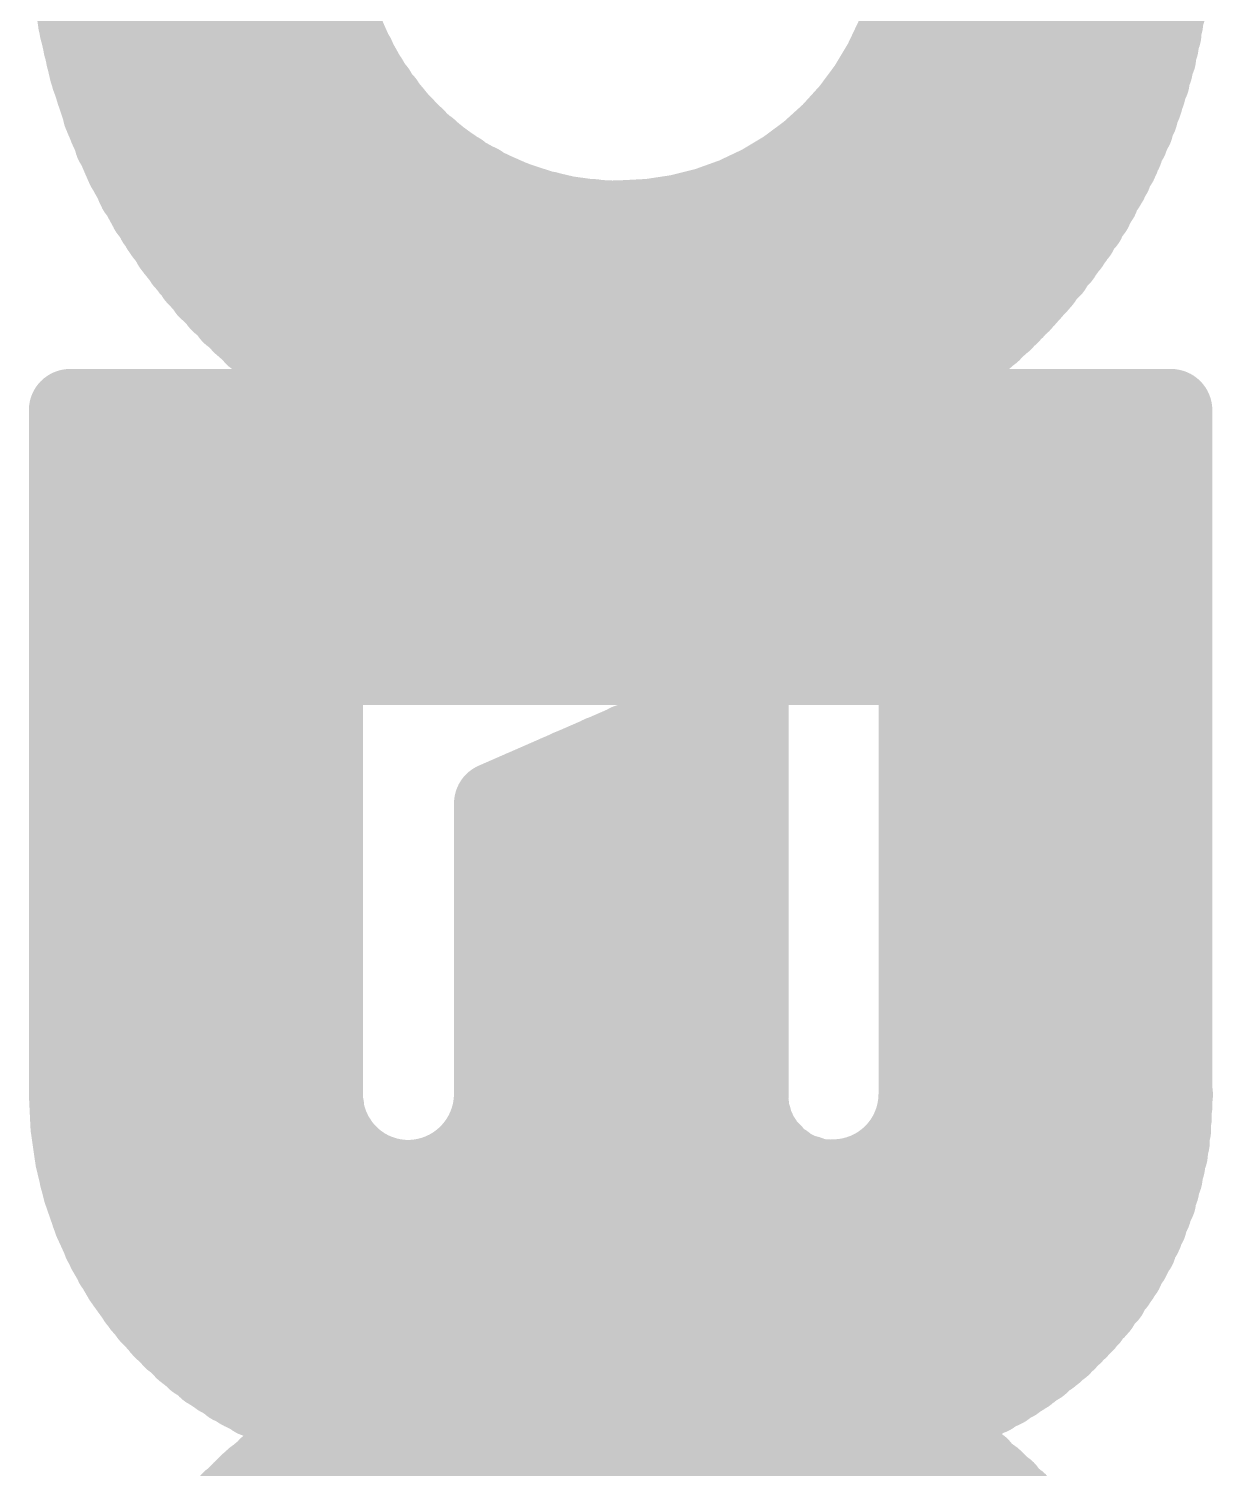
# Model space of a CAD drawing. Extents: x 100 to 128.6, y 94 to 134.1.
# Drawn here: x 102.478 to 103.921, y 105.311 to 107.057 of the extents above; entities that cross this region are included whole.
import ezdxf

# ---------------------------------------------------------------- set-up
doc = ezdxf.new("R2010")
doc.units = 0
doc.layers.get('0').update_dxf_attribs({"linetype": 'CONTINUOUS'})
doc.layers.add('SILK-BOTTOM_PHO', color=14, linetype='CONTINUOUS')

# ---------------------------------------------------------------- blocks, each defined once
blk = doc.blocks.new('ROUND_1')
at = {"const_width": 0.050038}
blk.add_lwpolyline([(-0.025018, 0, 1), (0.025018, 0, 1)], format="xyb", close=True, dxfattribs=at)

msp = doc.modelspace()

# ---------------------------------------------------------------- linework, layer by layer
at = {"layer": 'SILK-BOTTOM_PHO', "const_width": 0.100076}
for points in [[(102.823772, 107.739688), (102.823772, 106.63174)], [(103.559356, 107.745276), (103.559356, 106.62539)], [(103.573326, 107.735878), (103.573326, 106.634788)], [(102.795324, 107.72013), (102.795324, 106.651298)], [(102.809548, 107.73029), (102.809548, 106.641138)], [(103.58755, 107.72648), (103.58755, 106.644948)], [(103.601774, 107.715304), (103.601774, 106.655108)], [(102.76713, 107.69727), (102.76713, 106.674158)], [(102.781354, 107.709208), (102.781354, 106.66222)], [(103.615998, 107.704382), (103.615998, 106.667046)], [(102.752906, 107.685586), (102.752906, 106.685842)], [(103.629968, 107.692698), (103.629968, 106.67873)], [(103.644192, 107.679998), (103.644192, 106.690668)], [(102.738936, 107.672124), (102.738936, 106.699304)], [(103.658416, 107.667552), (103.658416, 106.703876)], [(102.710488, 107.64393), (102.710488, 106.727498)], [(102.724712, 107.658916), (102.724712, 106.712512)], [(103.672386, 107.653328), (103.672386, 106.7181)], [(102.696264, 107.628944), (102.696264, 106.742484)], [(103.68661, 107.638342), (103.68661, 106.733086)], [(102.682294, 107.612434), (102.682294, 106.758994)], [(103.700834, 107.622594), (103.700834, 106.748834)], [(102.66807, 107.5944), (102.66807, 106.777028)], [(103.714804, 107.605322), (103.714804, 106.766106)], [(102.653846, 107.575604), (102.653846, 106.795824)], [(103.729028, 107.587288), (103.729028, 106.78414)], [(103.743252, 107.56773), (103.743252, 106.803698)], [(102.639876, 107.55503), (102.639876, 106.816398)], [(103.757222, 107.546394), (103.757222, 106.824272)], [(102.625652, 107.533186), (102.625652, 106.838242)], [(103.771446, 107.523534), (103.771446, 106.847894)], [(102.611428, 107.508802), (102.611428, 106.862626)], [(103.78567, 107.498388), (103.78567, 106.87304)], [(102.597458, 107.481878), (102.597458, 106.88955)], [(103.799894, 107.470194), (103.799894, 106.901234)], [(102.583234, 107.451398), (102.583234, 106.92003)], [(103.813864, 107.437936), (103.813864, 106.933492)], [(102.56901, 107.416092), (102.56901, 106.955336)], [(103.828088, 107.400344), (103.828088, 106.971084)], [(102.55504, 107.372658), (102.55504, 106.99877)], [(103.842312, 107.352338), (103.842312, 107.01909)], [(102.540816, 107.314492), (102.540816, 107.056936)], [(103.856282, 107.282488), (103.856282, 107.08894)], [(102.837742, 107.127548), (102.837742, 106.622342)], [(102.535228, 107.093766), (102.845616, 107.093766)], [(103.545132, 107.08894), (103.545132, 106.616754)], [(103.546656, 107.093766), (103.857044, 107.093766)], [(102.536752, 107.079542), (102.84968, 107.079542)], [(102.851966, 107.070144), (102.851966, 106.613452)], [(103.542846, 107.079542), (103.85552, 107.079542)], [(102.539292, 107.065572), (102.854252, 107.065572)], [(102.54234, 107.051348), (102.859078, 107.051348)], [(103.532686, 107.051348), (103.850186, 107.051348)], [(103.53802, 107.065572), (103.852472, 107.065572)], [(102.545388, 107.037124), (102.865428, 107.037124)], [(102.86619, 107.034838), (102.86619, 106.604816)], [(103.527098, 107.037124), (103.846884, 107.037124)], [(103.530908, 107.047284), (103.530908, 106.608118)], [(102.54869, 107.0229), (102.87254, 107.0229)], [(103.516938, 107.017566), (103.516938, 106.289856)], [(103.519986, 107.0229), (103.843836, 107.0229)], [(102.5525, 107.00893), (102.879398, 107.00893)], [(102.88016, 107.006644), (102.88016, 106.289856)], [(103.512112, 107.00893), (103.839772, 107.00893)], [(102.556564, 106.994706), (102.888034, 106.994706)], [(102.561136, 106.980482), (102.897686, 106.980482)], [(102.894384, 106.983784), (102.894384, 106.289856)], [(103.49484, 106.980482), (103.831136, 106.980482)], [(103.502714, 106.99242), (103.502714, 106.289856)], [(103.504238, 106.994706), (103.835962, 106.994706)], [(102.565962, 106.966512), (102.907846, 106.966512)], [(102.908608, 106.963972), (102.908608, 106.289856)], [(103.48468, 106.966512), (103.826564, 106.966512)], [(103.48849, 106.971846), (103.48849, 106.289856)], [(102.570534, 106.952288), (102.918768, 106.952288)], [(102.922832, 106.9467), (102.922832, 106.289856)], [(103.473758, 106.952288), (103.821738, 106.952288)], [(103.47452, 106.953812), (103.47452, 106.289856)], [(102.576122, 106.938064), (102.931468, 106.938064)], [(102.936802, 106.931968), (102.936802, 106.289856)], [(103.460296, 106.937302), (103.460296, 106.289856)], [(103.461058, 106.938064), (103.816404, 106.938064)], [(102.582472, 106.924094), (102.945438, 106.924094)], [(102.588822, 106.90987), (102.961186, 106.90987)], [(102.951026, 106.917744), (102.951026, 106.289856)], [(103.431086, 106.90987), (103.803704, 106.90987)], [(103.432102, 106.910632), (103.432102, 106.289856)], [(103.446072, 106.923332), (103.446072, 106.289856)], [(103.446834, 106.924094), (103.810054, 106.924094)], [(102.594918, 106.895646), (102.978458, 106.895646)], [(102.96525, 106.905806), (102.96525, 106.289856)], [(102.97922, 106.894884), (102.97922, 106.289856)], [(103.413052, 106.895646), (103.797354, 106.895646)], [(103.417878, 106.898948), (103.417878, 106.289856)], [(102.60203, 106.881676), (102.999032, 106.881676)], [(102.993444, 106.884724), (102.993444, 106.289856)], [(103.007668, 106.875326), (103.007668, 106.289856)], [(103.38943, 106.879136), (103.38943, 106.289856)], [(103.392732, 106.881676), (103.790242, 106.881676)], [(103.403654, 106.888534), (103.403654, 106.289856)], [(102.609142, 106.867452), (103.023416, 106.867452)], [(103.021638, 106.867452), (103.021638, 106.289856)], [(103.035862, 106.86034), (103.035862, 106.289856)], [(103.361236, 106.862626), (103.361236, 106.289856)], [(103.36911, 106.867452), (103.782368, 106.867452)], [(103.37546, 106.8705), (103.37546, 106.289856)], [(102.617778, 106.853228), (103.05161, 106.853228)], [(103.050086, 106.853228), (103.050086, 106.289856)], [(103.064056, 106.847894), (103.064056, 106.289856)], [(103.07828, 106.842306), (103.07828, 106.289856)], [(103.304594, 106.84002), (103.304594, 106.289856)], [(103.318818, 106.844592), (103.318818, 106.289856)], [(103.333042, 106.85018), (103.333042, 106.289856)], [(103.340154, 106.853228), (103.774748, 106.853228)], [(103.347012, 106.85653), (103.347012, 106.289856)], [(102.625652, 106.839004), (103.090218, 106.839004)], [(102.634288, 106.825034), (103.162354, 106.825034)], [(103.092504, 106.838242), (103.092504, 106.289856)], [(103.106728, 106.834432), (103.106728, 106.289856)], [(103.120698, 106.830368), (103.120698, 106.289856)], [(103.134922, 106.828082), (103.134922, 106.289856)], [(103.149146, 106.825796), (103.149146, 106.289856)], [(103.163116, 106.824272), (103.163116, 106.289856)], [(103.17734, 106.82351), (103.17734, 106.289856)], [(103.191564, 106.82351), (103.191564, 106.289856)], [(103.205534, 106.82351), (103.205534, 106.289856)], [(103.219758, 106.824272), (103.219758, 106.289856)], [(103.229918, 106.825034), (103.758238, 106.825034)], [(103.233982, 106.825034), (103.233982, 106.289856)], [(103.247952, 106.826558), (103.247952, 106.289856)], [(103.262176, 106.828844), (103.262176, 106.289856)], [(103.2764, 106.832146), (103.2764, 106.289856)], [(103.290624, 106.835956), (103.290624, 106.289856)], [(103.301546, 106.839004), (103.766874, 106.839004)], [(102.643686, 106.81081), (103.748586, 106.81081)], [(102.653846, 106.796586), (103.738426, 106.796586)], [(102.66426, 106.782616), (103.728266, 106.782616)], [(102.675182, 106.768392), (103.717344, 106.768392)], [(102.686866, 106.754168), (103.705406, 106.754168)], [(102.699566, 106.740198), (103.69296, 106.740198)], [(102.712012, 106.725974), (103.68026, 106.725974)], [(102.726236, 106.71175), (103.66629, 106.71175)], [(102.741222, 106.69778), (103.651304, 106.69778)], [(102.75697, 106.683556), (103.635556, 106.683556)], [(102.77348, 106.669332), (103.619046, 106.669332)], [(102.791514, 106.655108), (103.601012, 106.655108)], [(102.81031, 106.641138), (103.581962, 106.641138)], [(102.831646, 106.626914), (103.56088, 106.626914)], [(102.854252, 106.61269), (103.538782, 106.61269)], [(102.878636, 106.59872), (103.513636, 106.59872)], [(102.528116, 106.594656), (102.528116, 105.764838)], [(102.528116, 106.594656), (102.885748, 106.594656)], [(102.528116, 106.584496), (103.863394, 106.584496)], [(102.540816, 106.594656), (102.540816, 105.664254)], [(102.55504, 106.594656), (102.55504, 105.619296)], [(102.56901, 106.594656), (102.56901, 105.586276)], [(102.583234, 106.594656), (102.583234, 105.559606)], [(102.597458, 106.594656), (102.597458, 105.537)], [(102.611428, 106.594656), (102.611428, 105.517188)], [(102.625652, 106.594656), (102.625652, 105.499154)], [(102.639876, 106.594656), (102.639876, 105.483406)], [(102.653846, 106.594656), (102.653846, 105.469182)], [(102.66807, 106.594656), (102.66807, 105.455974)], [(102.682294, 106.594656), (102.682294, 105.444036)], [(102.696264, 106.594656), (102.696264, 105.433114)], [(102.710488, 106.594656), (102.710488, 105.423716)], [(102.724712, 106.594656), (102.724712, 105.414318)], [(102.738936, 106.594656), (102.738936, 105.406444)], [(102.752906, 106.594656), (102.752906, 105.39857)], [(102.76713, 106.594656), (102.76713, 105.39222)], [(102.781354, 106.594656), (102.781354, 105.38587)], [(102.795324, 106.594656), (102.795324, 105.380536)], [(102.809548, 106.594656), (102.809548, 105.374948)], [(102.823772, 106.594656), (102.823772, 105.371138)], [(102.837742, 106.594656), (102.837742, 106.289856)], [(102.851966, 106.594656), (102.851966, 106.289856)], [(102.86619, 106.594656), (102.86619, 106.289856)], [(103.506524, 106.594656), (103.863394, 106.594656)], [(103.530908, 106.594656), (103.530908, 106.289856)], [(103.545132, 106.594656), (103.545132, 106.289856)], [(103.559356, 106.594656), (103.559356, 104.85628)], [(103.573326, 106.594656), (103.573326, 105.372662)], [(103.58755, 106.594656), (103.58755, 105.377234)], [(103.601774, 106.594656), (103.601774, 105.38206)], [(103.615998, 106.594656), (103.615998, 105.38841)], [(103.629968, 106.594656), (103.629968, 105.39476)], [(103.644192, 106.594656), (103.644192, 105.401618)], [(103.658416, 106.594656), (103.658416, 105.409492)], [(103.672386, 106.594656), (103.672386, 105.418128)], [(103.68661, 106.594656), (103.68661, 105.427526)], [(103.700834, 106.594656), (103.700834, 105.43794)], [(103.714804, 106.594656), (103.714804, 105.448862)], [(103.729028, 106.594656), (103.729028, 105.460546)], [(103.743252, 106.594656), (103.743252, 105.47477)], [(103.757222, 106.594656), (103.757222, 105.488994)], [(103.771446, 106.594656), (103.771446, 105.505504)], [(103.78567, 106.594656), (103.78567, 105.5243)], [(103.799894, 106.594656), (103.799894, 105.544874)], [(103.813864, 106.594656), (103.813864, 105.569004)], [(103.828088, 106.594656), (103.828088, 105.597452)], [(103.842312, 106.594656), (103.842312, 105.63352)], [(103.856282, 106.594656), (103.856282, 105.687876)], [(103.863394, 106.594656), (103.863394, 105.764838)], [(102.528116, 106.570272), (103.863394, 106.570272)], [(102.528116, 106.556302), (103.863394, 106.556302)], [(102.528116, 106.542078), (103.863394, 106.542078)], [(102.528116, 106.527854), (103.863394, 106.527854)], [(102.528116, 106.513884), (103.863394, 106.513884)], [(102.528116, 106.49966), (103.863394, 106.49966)], [(102.528116, 106.485436), (103.863394, 106.485436)], [(102.528116, 106.471212), (103.863394, 106.471212)], [(102.528116, 106.457242), (103.863394, 106.457242)], [(102.528116, 106.443018), (103.863394, 106.443018)], [(102.528116, 106.428794), (103.863394, 106.428794)], [(102.528116, 106.414824), (103.863394, 106.414824)], [(102.528116, 106.4006), (103.863394, 106.4006)], [(102.528116, 106.386376), (103.863394, 106.386376)], [(102.528116, 106.372406), (103.863394, 106.372406)], [(102.528116, 106.358182), (103.863394, 106.358182)], [(102.528116, 106.343958), (103.863394, 106.343958)], [(102.528116, 106.329988), (103.863394, 106.329988)], [(102.528116, 106.315764), (103.863394, 106.315764)], [(102.528116, 106.30154), (103.863394, 106.30154)], [(102.528116, 106.287316), (103.863394, 106.287316)], [(102.83317, 106.289856), (103.558594, 106.289856)], [(102.83317, 106.289856), (102.83317, 105.764838)], [(103.558594, 106.289856), (103.558594, 105.764838)], [(102.528116, 106.273346), (102.83317, 106.273346)], [(103.558594, 106.273346), (103.863394, 106.273346)], [(102.528116, 106.259122), (102.83317, 106.259122)], [(103.043736, 106.117644), (103.349552, 106.251248)], [(103.347012, 106.250486), (103.347012, 105.129838)], [(103.349552, 106.251248), (103.349552, 105.764838)], [(103.558594, 106.259122), (103.863394, 106.259122)], [(102.528116, 106.244898), (102.83317, 106.244898)], [(102.528116, 106.230928), (102.83317, 106.230928)], [(103.302308, 106.230928), (103.349552, 106.230928)], [(103.304594, 106.23169), (103.304594, 105.145586)], [(103.318818, 106.237786), (103.318818, 105.14076)], [(103.333042, 106.244136), (103.333042, 105.135172)], [(103.334566, 106.244898), (103.349552, 106.244898)], [(103.558594, 106.244898), (103.863394, 106.244898)], [(103.558594, 106.230928), (103.863394, 106.230928)], [(102.528116, 106.216704), (102.83317, 106.216704)], [(103.262176, 106.213656), (103.262176, 105.155746)], [(103.27005, 106.216704), (103.349552, 106.216704)], [(103.2764, 106.21899), (103.2764, 105.152698)], [(103.290624, 106.22534), (103.290624, 105.149396)], [(103.558594, 106.216704), (103.863394, 106.216704)], [(102.528116, 106.20248), (102.83317, 106.20248)], [(103.219758, 106.194606), (103.219758, 105.160318)], [(103.233982, 106.200956), (103.233982, 105.158794)], [(103.23703, 106.20248), (103.349552, 106.20248)], [(103.247952, 106.207306), (103.247952, 105.15727)], [(103.558594, 106.20248), (103.863394, 106.20248)], [(102.528116, 106.18851), (102.83317, 106.18851)], [(103.191564, 106.18216), (103.191564, 105.160318)], [(103.204772, 106.18851), (103.349552, 106.18851)], [(103.205534, 106.18851), (103.205534, 105.160318)], [(103.558594, 106.18851), (103.863394, 106.18851)], [(102.528116, 106.174286), (102.83317, 106.174286)], [(102.528116, 106.160062), (102.83317, 106.160062)], [(103.14051, 106.160062), (103.349552, 106.160062)], [(103.149146, 106.163364), (103.149146, 105.15727)], [(103.163116, 106.16946), (103.163116, 105.158794)], [(103.172514, 106.174286), (103.349552, 106.174286)], [(103.17734, 106.17581), (103.17734, 105.160318)], [(103.558594, 106.174286), (103.863394, 106.174286)], [(103.558594, 106.160062), (103.863394, 106.160062)], [(102.528116, 106.145838), (102.83317, 106.145838)], [(103.106728, 106.145076), (103.106728, 105.148634)], [(103.108252, 106.145838), (103.349552, 106.145838)], [(103.120698, 106.151426), (103.120698, 105.152698)], [(103.134922, 106.157776), (103.134922, 105.154984)], [(103.558594, 106.145838), (103.863394, 106.145838)], [(102.528116, 106.131868), (102.83317, 106.131868)], [(103.064056, 106.12628), (103.064056, 105.13441)], [(103.075994, 106.131868), (103.349552, 106.131868)], [(103.07828, 106.13263), (103.07828, 105.139998)], [(103.092504, 106.13898), (103.092504, 105.144824)], [(103.558594, 106.131868), (103.863394, 106.131868)], [(102.528116, 106.117644), (102.83317, 106.117644)], [(103.043736, 106.117644), (103.043736, 105.764838)], [(103.043736, 106.117644), (103.349552, 106.117644)], [(103.050086, 106.11993), (103.050086, 105.129076)], [(103.558594, 106.117644), (103.863394, 106.117644)], [(102.528116, 106.10342), (102.83317, 106.10342)], [(102.528116, 106.08945), (102.83317, 106.08945)], [(103.043736, 106.10342), (103.349552, 106.10342)], [(103.043736, 106.08945), (103.349552, 106.08945)], [(103.558594, 106.10342), (103.863394, 106.10342)], [(103.558594, 106.08945), (103.863394, 106.08945)], [(102.528116, 106.075226), (102.83317, 106.075226)], [(103.043736, 106.075226), (103.349552, 106.075226)], [(103.558594, 106.075226), (103.863394, 106.075226)], [(102.528116, 106.061002), (102.83317, 106.061002)], [(103.043736, 106.061002), (103.349552, 106.061002)], [(103.558594, 106.061002), (103.863394, 106.061002)], [(102.528116, 106.047032), (102.83317, 106.047032)], [(103.043736, 106.047032), (103.349552, 106.047032)], [(103.558594, 106.047032), (103.863394, 106.047032)], [(102.528116, 106.032808), (102.83317, 106.032808)], [(103.043736, 106.032808), (103.349552, 106.032808)], [(103.558594, 106.032808), (103.863394, 106.032808)], [(102.528116, 106.018584), (102.83317, 106.018584)], [(102.528116, 106.004614), (102.83317, 106.004614)], [(103.043736, 106.018584), (103.349552, 106.018584)], [(103.043736, 106.004614), (103.349552, 106.004614)], [(103.558594, 106.018584), (103.863394, 106.018584)], [(103.558594, 106.004614), (103.863394, 106.004614)], [(102.528116, 105.99039), (102.83317, 105.99039)], [(103.043736, 105.99039), (103.349552, 105.99039)], [(103.558594, 105.99039), (103.863394, 105.99039)], [(102.528116, 105.976166), (102.83317, 105.976166)], [(103.043736, 105.976166), (103.349552, 105.976166)], [(103.558594, 105.976166), (103.863394, 105.976166)], [(102.528116, 105.961942), (102.83317, 105.961942)], [(103.043736, 105.961942), (103.349552, 105.961942)], [(103.558594, 105.961942), (103.863394, 105.961942)], [(102.528116, 105.947972), (102.83317, 105.947972)], [(102.528116, 105.933748), (102.83317, 105.933748)], [(103.043736, 105.947972), (103.349552, 105.947972)], [(103.043736, 105.933748), (103.349552, 105.933748)], [(103.558594, 105.947972), (103.863394, 105.947972)], [(103.558594, 105.933748), (103.863394, 105.933748)], [(102.528116, 105.919524), (102.83317, 105.919524)], [(103.043736, 105.919524), (103.349552, 105.919524)], [(103.558594, 105.919524), (103.863394, 105.919524)], [(102.528116, 105.905554), (102.83317, 105.905554)], [(103.043736, 105.905554), (103.349552, 105.905554)], [(103.558594, 105.905554), (103.863394, 105.905554)], [(102.528116, 105.89133), (102.83317, 105.89133)], [(103.043736, 105.89133), (103.349552, 105.89133)], [(103.558594, 105.89133), (103.863394, 105.89133)], [(102.528116, 105.877106), (102.83317, 105.877106)], [(102.528116, 105.863136), (102.83317, 105.863136)], [(103.043736, 105.877106), (103.349552, 105.877106)], [(103.043736, 105.863136), (103.349552, 105.863136)], [(103.558594, 105.877106), (103.863394, 105.877106)], [(103.558594, 105.863136), (103.863394, 105.863136)], [(102.528116, 105.848912), (102.83317, 105.848912)], [(103.043736, 105.848912), (103.349552, 105.848912)], [(103.558594, 105.848912), (103.863394, 105.848912)], [(102.528116, 105.834688), (102.83317, 105.834688)], [(103.043736, 105.834688), (103.349552, 105.834688)], [(103.558594, 105.834688), (103.863394, 105.834688)], [(102.528116, 105.820718), (102.83317, 105.820718)], [(103.043736, 105.820718), (103.349552, 105.820718)], [(103.558594, 105.820718), (103.863394, 105.820718)], [(102.528116, 105.806494), (102.83317, 105.806494)], [(102.528116, 105.79227), (102.83317, 105.79227)], [(103.043736, 105.806494), (103.349552, 105.806494)], [(103.043736, 105.79227), (103.349552, 105.79227)], [(103.558594, 105.806494), (103.863394, 105.806494)], [(103.558594, 105.79227), (103.863394, 105.79227)], [(102.528116, 105.778046), (102.83317, 105.778046)], [(103.043736, 105.778046), (103.349552, 105.778046)], [(103.558594, 105.778046), (103.863394, 105.778046)], [(102.528878, 105.764076), (102.83317, 105.764076)], [(103.043736, 105.764076), (103.349552, 105.764076)], [(103.34879, 105.764838), (103.349552, 105.764838)], [(103.558594, 105.764076), (103.864156, 105.764076)], [(103.863394, 105.764838), (103.864156, 105.764838)], [(102.528878, 105.749852), (102.834694, 105.749852)], [(103.042974, 105.749852), (103.350314, 105.749852)], [(103.557832, 105.749852), (103.863394, 105.749852)], [(102.52964, 105.735628), (102.83698, 105.735628)], [(102.837742, 105.73258), (102.837742, 104.845358)], [(103.035862, 105.724706), (103.035862, 105.121964)], [(103.039926, 105.735628), (103.353362, 105.735628)], [(103.55453, 105.735628), (103.862632, 105.735628)], [(102.530656, 105.721658), (102.842568, 105.721658)], [(102.532942, 105.707434), (102.850442, 105.707434)], [(103.027226, 105.707434), (103.366062, 105.707434)], [(103.0351, 105.721658), (103.358188, 105.721658)], [(103.361236, 105.714546), (103.361236, 105.122726)], [(103.542084, 105.707434), (103.860346, 105.707434)], [(103.545132, 105.713784), (103.545132, 104.912922)], [(103.549196, 105.721658), (103.86187, 105.721658)], [(102.535228, 105.69321), (102.861364, 105.69321)], [(102.851966, 105.704386), (102.851966, 104.907334)], [(102.86619, 105.687876), (102.86619, 104.944418)], [(103.016304, 105.69321), (103.377746, 105.69321)], [(103.021638, 105.700322), (103.021638, 105.114852)], [(103.37546, 105.694734), (103.37546, 105.115614)], [(103.530146, 105.69321), (103.85806, 105.69321)], [(103.530908, 105.693972), (103.530908, 104.948228)], [(102.537514, 105.67924), (102.877112, 105.67924)], [(102.88016, 105.6767), (102.88016, 104.972612)], [(102.993444, 105.675176), (102.993444, 105.09758)], [(102.999794, 105.67924), (103.393494, 105.67924)], [(103.007668, 105.685336), (103.007668, 105.106216)], [(103.38943, 105.681526), (103.38943, 105.106978)], [(103.403654, 105.672128), (103.403654, 105.098342)], [(103.502714, 105.672128), (103.502714, 104.99852)], [(103.513636, 105.67924), (103.854758, 105.67924)], [(103.516938, 105.680764), (103.516938, 104.97566)], [(102.540816, 105.665016), (102.905306, 105.665016)], [(102.894384, 105.668826), (102.894384, 104.996234)], [(102.908608, 105.663492), (102.908608, 105.016554)], [(102.922832, 105.66019), (102.922832, 105.033826)], [(102.936802, 105.659428), (102.936802, 105.049574)], [(102.951026, 105.66019), (102.951026, 105.063036)], [(102.96525, 105.66273), (102.96525, 105.075482)], [(102.971346, 105.665016), (103.42245, 105.665016)], [(102.97922, 105.667302), (102.97922, 105.08742)], [(103.417878, 105.665778), (103.417878, 105.088182)], [(103.432102, 105.661968), (103.432102, 105.07726)], [(103.446072, 105.66019), (103.446072, 105.06456)], [(103.453946, 105.66019), (103.453946, 105.659428)], [(103.460296, 105.66019), (103.460296, 105.051098)], [(103.47452, 105.661968), (103.47452, 105.035604)], [(103.485442, 105.665016), (103.85171, 105.665016)], [(103.48849, 105.665778), (103.48849, 105.018078)], [(102.544626, 105.650792), (103.847646, 105.650792)], [(102.549452, 105.636822), (103.843836, 105.636822)], [(102.554024, 105.622598), (103.838248, 105.622598)], [(102.559612, 105.608374), (103.832914, 105.608374)], [(102.565962, 105.59415), (103.826564, 105.59415)], [(102.573074, 105.58018), (103.820214, 105.58018)], [(102.580186, 105.565956), (103.81234, 105.565956)], [(102.588822, 105.551732), (103.804466, 105.551732)], [(102.597458, 105.537762), (103.795068, 105.537762)], [(102.607618, 105.523538), (103.78567, 105.523538)], [(102.617778, 105.509314), (103.774748, 105.509314)], [(102.629462, 105.495344), (103.76281, 105.495344)], [(102.642924, 105.48112), (103.749602, 105.48112)], [(102.657148, 105.466896), (103.735378, 105.466896)], [(102.672896, 105.452672), (103.71963, 105.452672)], [(102.690168, 105.438702), (103.702358, 105.438702)], [(102.709726, 105.424478), (103.681784, 105.424478)], [(102.732586, 105.410254), (103.65994, 105.410254)], [(102.759256, 105.396284), (103.63327, 105.396284)], [(102.791514, 105.38206), (103.60025, 105.38206)], [(102.836218, 105.367836), (103.55072, 105.367836)], [(102.805738, 105.339642), (103.593138, 105.339642)], [(102.809548, 105.341928), (102.809548, 103.213662)], [(102.823772, 105.352088), (102.823772, 103.220774)], [(102.826058, 105.353866), (103.572564, 105.353866)], [(103.573326, 105.353104), (103.573326, 104.238552)], [(103.58755, 105.34269), (103.58755, 104.248712)], [(102.781354, 105.320846), (102.781354, 103.199692)], [(102.786688, 105.325418), (103.611934, 105.325418)], [(102.795324, 105.331768), (102.795324, 103.206804)], [(103.601774, 105.33253), (103.601774, 104.259126)], [(103.615998, 105.321608), (103.615998, 104.270048)], [(102.76713, 105.308908), (102.76713, 103.19258)], [(102.769416, 105.311448), (103.629968, 105.311448)], [(103.629968, 105.310432), (103.629968, 104.28097)], [(102.752906, 105.297224), (103.645716, 105.297224)], [(102.752906, 105.297224), (102.752906, 104.294432)], [(103.644192, 105.297986), (103.644192, 104.29367)], [(102.723188, 105.268776), (103.675688, 105.268776)], [(102.724712, 105.270554), (102.724712, 104.321102)], [(102.73792, 105.283), (103.661464, 105.283)], [(102.738936, 105.283762), (102.738936, 104.30764)], [(103.658416, 105.285286), (103.658416, 104.306116)], [(103.672386, 105.271316), (103.672386, 104.319578)]]:
    msp.add_lwpolyline(points, dxfattribs=at)
for points in [[(102.528116, 107.185968, 0.2787079), (102.885494, 106.59491)], [(102.83317, 107.185714, 0.4142136), (103.196136, 106.822748)], [(103.196136, 106.82351, 0.412169), (103.558594, 107.185714)], [(103.50627, 106.594656, 0.2777967), (103.863394, 107.185206)], [(102.528116, 105.764838, 0.3476821), (102.844092, 105.36555)], [(102.83317, 105.764838, 0.4142191), (102.938326, 105.659428)], [(102.938326, 105.659428, 0.4100156), (103.043736, 105.764838)], [(103.34879, 105.764838, 0.4142191), (103.453946, 105.659428)], [(103.453946, 105.66019, 0.4113865), (103.558594, 105.764838)], [(103.552244, 105.367074, 0.3438409), (103.863394, 105.764838)], [(102.8446, 105.365804, 0.2590632), (102.528036, 104.795828)], [(103.870506, 104.795828, 0.260049), (103.55199, 105.36682)]]:
    msp.add_lwpolyline(points, format="xyb", dxfattribs=at)

# ---------------------------------------------------------------- block references
at = {"layer": 'SILK-BOTTOM_PHO'}
for p in [(102.535228, 107.093766), (102.845616, 107.093766), (103.545132, 107.08894), (103.546656, 107.093766), (103.856282, 107.08894), (103.857044, 107.093766), (102.536752, 107.079542), (102.84968, 107.079542), (102.851966, 107.070144), (103.542846, 107.079542), (103.85552, 107.079542), (102.539292, 107.065572), (102.540816, 107.056936), (102.54234, 107.051348), (102.854252, 107.065572), (102.859078, 107.051348), (103.532686, 107.051348), (103.53802, 107.065572), (103.850186, 107.051348), (103.852472, 107.065572), (102.545388, 107.037124), (102.865428, 107.037124), (102.86619, 107.034838), (103.527098, 107.037124), (103.530908, 107.047284), (103.846884, 107.037124), (102.54869, 107.0229), (102.87254, 107.0229), (103.516938, 107.017566), (103.519986, 107.0229), (103.842312, 107.01909), (103.843836, 107.0229), (102.5525, 107.00893), (102.55504, 106.99877), (102.879398, 107.00893), (102.88016, 107.006644), (103.512112, 107.00893), (103.839772, 107.00893), (102.556564, 106.994706), (102.561136, 106.980482), (102.888034, 106.994706), (102.894384, 106.983784), (102.897686, 106.980482), (103.49484, 106.980482), (103.502714, 106.99242), (103.504238, 106.994706), (103.831136, 106.980482), (103.835962, 106.994706), (102.565962, 106.966512), (102.907846, 106.966512), (102.908608, 106.963972), (103.48468, 106.966512), (103.48849, 106.971846), (103.826564, 106.966512), (103.828088, 106.971084), (102.56901, 106.955336), (102.570534, 106.952288), (102.918768, 106.952288), (102.922832, 106.9467), (103.473758, 106.952288), (103.47452, 106.953812), (103.821738, 106.952288), (102.576122, 106.938064), (102.931468, 106.938064), (102.936802, 106.931968), (103.460296, 106.937302), (103.461058, 106.938064), (103.813864, 106.933492), (103.816404, 106.938064), (102.582472, 106.924094), (102.583234, 106.92003), (102.588822, 106.90987), (102.945438, 106.924094), (102.951026, 106.917744), (102.961186, 106.90987), (103.431086, 106.90987), (103.432102, 106.910632), (103.446072, 106.923332), (103.446834, 106.924094), (103.803704, 106.90987), (103.810054, 106.924094), (102.594918, 106.895646), (102.96525, 106.905806), (102.978458, 106.895646), (102.97922, 106.894884), (103.413052, 106.895646), (103.417878, 106.898948), (103.797354, 106.895646), (103.799894, 106.901234), (102.597458, 106.88955), (102.60203, 106.881676), (102.993444, 106.884724), (102.999032, 106.881676), (103.007668, 106.875326), (103.38943, 106.879136), (103.392732, 106.881676), (103.403654, 106.888534), (103.790242, 106.881676), (102.609142, 106.867452), (102.611428, 106.862626), (103.021638, 106.867452), (103.023416, 106.867452), (103.035862, 106.86034), (103.361236, 106.862626), (103.36911, 106.867452), (103.37546, 106.8705), (103.782368, 106.867452), (103.78567, 106.87304), (102.617778, 106.853228), (103.050086, 106.853228), (103.05161, 106.853228), (103.064056, 106.847894), (103.07828, 106.842306), (103.304594, 106.84002), (103.318818, 106.844592), (103.333042, 106.85018), (103.340154, 106.853228), (103.347012, 106.85653), (103.771446, 106.847894), (103.774748, 106.853228), (102.625652, 106.839004), (102.625652, 106.838242), (102.634288, 106.825034), (103.090218, 106.839004), (103.092504, 106.838242), (103.106728, 106.834432), (103.120698, 106.830368), (103.134922, 106.828082), (103.149146, 106.825796), (103.162354, 106.825034), (103.163116, 106.824272), (103.17734, 106.82351), (103.191564, 106.82351), (103.196136, 106.82351), (103.196136, 106.82351), (103.196136, 106.822748), (103.205534, 106.82351), (103.219758, 106.824272), (103.229918, 106.825034), (103.233982, 106.825034), (103.247952, 106.826558), (103.262176, 106.828844), (103.2764, 106.832146), (103.290624, 106.835956), (103.301546, 106.839004), (103.757222, 106.824272), (103.758238, 106.825034), (103.766874, 106.839004), (102.639876, 106.816398), (102.643686, 106.81081), (103.748586, 106.81081), (102.653846, 106.796586), (102.653846, 106.795824), (103.738426, 106.796586), (103.743252, 106.803698), (102.66426, 106.782616), (102.66807, 106.777028), (103.728266, 106.782616), (103.729028, 106.78414), (102.675182, 106.768392), (102.682294, 106.758994), (102.686866, 106.754168), (103.705406, 106.754168), (103.714804, 106.766106), (103.717344, 106.768392), (102.696264, 106.742484), (102.699566, 106.740198), (103.69296, 106.740198), (103.700834, 106.748834), (102.710488, 106.727498), (102.712012, 106.725974), (103.672386, 106.7181), (103.68026, 106.725974), (103.68661, 106.733086), (102.724712, 106.712512), (102.726236, 106.71175), (103.658416, 106.703876), (103.66629, 106.71175), (102.738936, 106.699304), (102.741222, 106.69778), (102.752906, 106.685842), (102.75697, 106.683556), (103.635556, 106.683556), (103.644192, 106.690668), (103.651304, 106.69778), (102.76713, 106.674158), (102.77348, 106.669332), (103.615998, 106.667046), (103.619046, 106.669332), (103.629968, 106.67873), (102.781354, 106.66222), (102.791514, 106.655108), (102.795324, 106.651298), (103.601012, 106.655108), (103.601774, 106.655108), (102.809548, 106.641138), (102.81031, 106.641138), (102.823772, 106.63174), (103.573326, 106.634788), (103.581962, 106.641138), (103.58755, 106.644948), (102.831646, 106.626914), (102.837742, 106.622342), (102.851966, 106.613452), (103.545132, 106.616754), (103.559356, 106.62539), (103.56088, 106.626914), (102.854252, 106.61269), (102.86619, 106.604816), (102.878636, 106.59872), (103.513636, 106.59872), (103.530908, 106.608118), (103.538782, 106.61269), (102.528116, 106.594656), (102.528116, 106.594656), (102.528116, 106.584496), (102.540816, 106.594656), (102.55504, 106.594656), (102.56901, 106.594656), (102.583234, 106.594656), (102.597458, 106.594656), (102.611428, 106.594656), (102.625652, 106.594656), (102.639876, 106.594656), (102.653846, 106.594656), (102.66807, 106.594656), (102.682294, 106.594656), (102.696264, 106.594656), (102.710488, 106.594656), (102.724712, 106.594656), (102.738936, 106.594656), (102.752906, 106.594656), (102.76713, 106.594656), (102.781354, 106.594656), (102.795324, 106.594656), (102.809548, 106.594656), (102.823772, 106.594656), (102.837742, 106.594656), (102.851966, 106.594656), (102.86619, 106.594656), (102.885494, 106.59491), (102.885748, 106.594656), (103.50627, 106.594656), (103.506524, 106.594656), (103.506524, 106.594656), (103.530908, 106.594656), (103.545132, 106.594656), (103.559356, 106.594656), (103.573326, 106.594656), (103.58755, 106.594656), (103.601774, 106.594656), (103.615998, 106.594656), (103.629968, 106.594656), (103.644192, 106.594656), (103.658416, 106.594656), (103.672386, 106.594656), (103.68661, 106.594656), (103.700834, 106.594656), (103.714804, 106.594656), (103.729028, 106.594656), (103.743252, 106.594656), (103.757222, 106.594656), (103.771446, 106.594656), (103.78567, 106.594656), (103.799894, 106.594656), (103.813864, 106.594656), (103.828088, 106.594656), (103.842312, 106.594656), (103.856282, 106.594656), (103.863394, 106.594656), (103.863394, 106.584496), (102.528116, 106.570272), (103.863394, 106.570272), (102.528116, 106.556302), (103.863394, 106.556302), (102.528116, 106.542078), (102.528116, 106.527854), (103.863394, 106.542078), (103.863394, 106.527854), (102.528116, 106.513884), (103.863394, 106.513884), (102.528116, 106.49966), (103.863394, 106.49966), (102.528116, 106.485436), (103.863394, 106.485436), (102.528116, 106.471212), (102.528116, 106.457242), (103.863394, 106.471212), (103.863394, 106.457242), (102.528116, 106.443018), (103.863394, 106.443018), (102.528116, 106.428794), (103.863394, 106.428794), (102.528116, 106.414824), (103.863394, 106.414824), (102.528116, 106.4006), (102.528116, 106.386376), (103.863394, 106.4006), (103.863394, 106.386376), (102.528116, 106.372406), (103.863394, 106.372406), (102.528116, 106.358182), (103.863394, 106.358182), (102.528116, 106.343958), (103.863394, 106.343958), (102.528116, 106.329988), (103.863394, 106.329988), (102.528116, 106.315764), (102.528116, 106.30154), (103.863394, 106.315764), (103.863394, 106.30154), (102.528116, 106.287316), (102.83317, 106.289856), (102.83317, 106.289856), (102.837742, 106.289856), (102.851966, 106.289856), (102.86619, 106.289856), (102.88016, 106.289856), (102.894384, 106.289856), (102.908608, 106.289856), (102.922832, 106.289856), (102.936802, 106.289856), (102.951026, 106.289856), (102.96525, 106.289856), (102.97922, 106.289856), (102.993444, 106.289856), (103.007668, 106.289856), (103.021638, 106.289856), (103.035862, 106.289856), (103.050086, 106.289856), (103.064056, 106.289856), (103.07828, 106.289856), (103.092504, 106.289856), (103.106728, 106.289856), (103.120698, 106.289856), (103.134922, 106.289856), (103.149146, 106.289856), (103.163116, 106.289856), (103.17734, 106.289856), (103.191564, 106.289856), (103.205534, 106.289856), (103.219758, 106.289856), (103.233982, 106.289856), (103.247952, 106.289856), (103.262176, 106.289856), (103.2764, 106.289856), (103.290624, 106.289856), (103.304594, 106.289856), (103.318818, 106.289856), (103.333042, 106.289856), (103.347012, 106.289856), (103.361236, 106.289856), (103.37546, 106.289856), (103.38943, 106.289856), (103.403654, 106.289856), (103.417878, 106.289856), (103.432102, 106.289856), (103.446072, 106.289856), (103.460296, 106.289856), (103.47452, 106.289856), (103.48849, 106.289856), (103.502714, 106.289856), (103.516938, 106.289856), (103.530908, 106.289856), (103.545132, 106.289856), (103.558594, 106.289856), (103.558594, 106.289856), (103.863394, 106.287316), (102.528116, 106.273346), (102.83317, 106.273346), (103.558594, 106.273346), (103.863394, 106.273346), (102.528116, 106.259122), (102.83317, 106.259122), (103.347012, 106.250486), (103.349552, 106.251248), (103.558594, 106.259122), (103.863394, 106.259122), (102.528116, 106.244898), (102.528116, 106.230928), (102.83317, 106.244898), (102.83317, 106.230928), (103.302308, 106.230928), (103.304594, 106.23169), (103.318818, 106.237786), (103.333042, 106.244136), (103.334566, 106.244898), (103.349552, 106.244898), (103.349552, 106.230928), (103.558594, 106.244898), (103.558594, 106.230928), (103.863394, 106.244898), (103.863394, 106.230928), (102.528116, 106.216704), (102.83317, 106.216704), (103.262176, 106.213656), (103.27005, 106.216704), (103.2764, 106.21899), (103.290624, 106.22534), (103.349552, 106.216704), (103.558594, 106.216704), (103.863394, 106.216704), (102.528116, 106.20248), (102.83317, 106.20248), (103.219758, 106.194606), (103.233982, 106.200956), (103.23703, 106.20248), (103.247952, 106.207306), (103.349552, 106.20248), (103.558594, 106.20248), (103.863394, 106.20248), (102.528116, 106.18851), (102.83317, 106.18851), (103.191564, 106.18216), (103.204772, 106.18851), (103.205534, 106.18851), (103.349552, 106.18851), (103.558594, 106.18851), (103.863394, 106.18851), (102.528116, 106.174286), (102.528116, 106.160062), (102.83317, 106.174286), (102.83317, 106.160062), (103.14051, 106.160062), (103.149146, 106.163364), (103.163116, 106.16946), (103.172514, 106.174286), (103.17734, 106.17581), (103.349552, 106.174286), (103.349552, 106.160062), (103.558594, 106.174286), (103.558594, 106.160062), (103.863394, 106.174286), (103.863394, 106.160062), (102.528116, 106.145838), (102.83317, 106.145838), (103.106728, 106.145076), (103.108252, 106.145838), (103.120698, 106.151426), (103.134922, 106.157776), (103.349552, 106.145838), (103.558594, 106.145838), (103.863394, 106.145838), (102.528116, 106.131868), (102.83317, 106.131868), (103.064056, 106.12628), (103.075994, 106.131868), (103.07828, 106.13263), (103.092504, 106.13898), (103.349552, 106.131868), (103.558594, 106.131868), (103.863394, 106.131868), (102.528116, 106.117644), (102.83317, 106.117644), (103.043736, 106.117644), (103.043736, 106.117644), (103.043736, 106.117644), (103.050086, 106.11993), (103.349552, 106.117644), (103.558594, 106.117644), (103.863394, 106.117644), (102.528116, 106.10342), (102.528116, 106.08945), (102.83317, 106.10342), (102.83317, 106.08945), (103.043736, 106.10342), (103.043736, 106.08945), (103.349552, 106.10342), (103.349552, 106.08945), (103.558594, 106.10342), (103.558594, 106.08945), (103.863394, 106.10342), (103.863394, 106.08945), (102.528116, 106.075226), (102.83317, 106.075226), (103.043736, 106.075226), (103.349552, 106.075226), (103.558594, 106.075226), (103.863394, 106.075226), (102.528116, 106.061002), (102.83317, 106.061002), (103.043736, 106.061002), (103.349552, 106.061002), (103.558594, 106.061002), (103.863394, 106.061002), (102.528116, 106.047032), (102.83317, 106.047032), (103.043736, 106.047032), (103.349552, 106.047032), (103.558594, 106.047032), (103.863394, 106.047032), (102.528116, 106.032808), (102.83317, 106.032808), (103.043736, 106.032808), (103.349552, 106.032808), (103.558594, 106.032808), (103.863394, 106.032808), (102.528116, 106.018584), (102.528116, 106.004614), (102.83317, 106.018584), (102.83317, 106.004614), (103.043736, 106.018584), (103.043736, 106.004614), (103.349552, 106.018584), (103.349552, 106.004614), (103.558594, 106.018584), (103.558594, 106.004614), (103.863394, 106.018584), (103.863394, 106.004614), (102.528116, 105.99039), (102.83317, 105.99039), (103.043736, 105.99039), (103.349552, 105.99039), (103.558594, 105.99039), (103.863394, 105.99039), (102.528116, 105.976166), (102.83317, 105.976166), (103.043736, 105.976166), (103.349552, 105.976166), (103.558594, 105.976166), (103.863394, 105.976166), (102.528116, 105.961942), (102.83317, 105.961942), (103.043736, 105.961942), (103.349552, 105.961942), (103.558594, 105.961942), (103.863394, 105.961942), (102.528116, 105.947972), (102.528116, 105.933748), (102.83317, 105.947972), (102.83317, 105.933748), (103.043736, 105.947972), (103.043736, 105.933748), (103.349552, 105.947972), (103.349552, 105.933748), (103.558594, 105.947972), (103.558594, 105.933748), (103.863394, 105.947972), (103.863394, 105.933748), (102.528116, 105.919524), (102.83317, 105.919524), (103.043736, 105.919524), (103.349552, 105.919524), (103.558594, 105.919524), (103.863394, 105.919524), (102.528116, 105.905554), (102.83317, 105.905554), (103.043736, 105.905554), (103.349552, 105.905554), (103.558594, 105.905554), (103.863394, 105.905554), (102.528116, 105.89133), (102.83317, 105.89133), (103.043736, 105.89133), (103.349552, 105.89133), (103.558594, 105.89133), (103.863394, 105.89133), (102.528116, 105.877106), (102.528116, 105.863136), (102.83317, 105.877106), (102.83317, 105.863136), (103.043736, 105.877106), (103.043736, 105.863136), (103.349552, 105.877106), (103.349552, 105.863136), (103.558594, 105.877106), (103.558594, 105.863136), (103.863394, 105.877106), (103.863394, 105.863136), (102.528116, 105.848912), (102.83317, 105.848912), (103.043736, 105.848912), (103.349552, 105.848912), (103.558594, 105.848912), (103.863394, 105.848912), (102.528116, 105.834688), (102.83317, 105.834688), (103.043736, 105.834688), (103.349552, 105.834688), (103.558594, 105.834688), (103.863394, 105.834688), (102.528116, 105.820718), (102.83317, 105.820718), (103.043736, 105.820718), (103.349552, 105.820718), (103.558594, 105.820718), (103.863394, 105.820718), (102.528116, 105.806494), (102.528116, 105.79227), (102.83317, 105.806494), (102.83317, 105.79227), (103.043736, 105.806494), (103.043736, 105.79227), (103.349552, 105.806494), (103.349552, 105.79227), (103.558594, 105.806494), (103.558594, 105.79227), (103.863394, 105.806494), (103.863394, 105.79227), (102.528116, 105.778046), (102.83317, 105.778046), (103.043736, 105.778046), (103.349552, 105.778046), (103.558594, 105.778046), (103.863394, 105.778046), (102.528116, 105.764838), (102.528116, 105.764838), (102.528116, 105.764838), (102.528878, 105.764076), (102.83317, 105.764838), (102.83317, 105.764838), (102.83317, 105.764838), (102.83317, 105.764076), (103.043736, 105.764838), (103.043736, 105.764838), (103.043736, 105.764076), (103.34879, 105.764838), (103.34879, 105.764838), (103.34879, 105.764838), (103.349552, 105.764838), (103.349552, 105.764838), (103.349552, 105.764076), (103.558594, 105.764838), (103.558594, 105.764838), (103.558594, 105.764076), (103.863394, 105.764838), (103.863394, 105.764838), (103.864156, 105.764838), (103.864156, 105.764076), (102.528878, 105.749852), (102.834694, 105.749852), (103.042974, 105.749852), (103.350314, 105.749852), (103.557832, 105.749852), (103.863394, 105.749852), (102.52964, 105.735628), (102.83698, 105.735628), (102.837742, 105.73258), (103.035862, 105.724706), (103.039926, 105.735628), (103.353362, 105.735628), (103.55453, 105.735628), (103.862632, 105.735628), (102.530656, 105.721658), (102.532942, 105.707434), (102.842568, 105.721658), (102.850442, 105.707434), (103.027226, 105.707434), (103.0351, 105.721658), (103.358188, 105.721658), (103.361236, 105.714546), (103.366062, 105.707434), (103.542084, 105.707434), (103.545132, 105.713784), (103.549196, 105.721658), (103.860346, 105.707434), (103.86187, 105.721658), (102.535228, 105.69321), (102.851966, 105.704386), (102.861364, 105.69321), (102.86619, 105.687876), (103.016304, 105.69321), (103.021638, 105.700322), (103.37546, 105.694734), (103.377746, 105.69321), (103.530146, 105.69321), (103.530908, 105.693972), (103.856282, 105.687876), (103.85806, 105.69321), (102.537514, 105.67924), (102.877112, 105.67924), (102.88016, 105.6767), (102.993444, 105.675176), (102.999794, 105.67924), (103.007668, 105.685336), (103.38943, 105.681526), (103.393494, 105.67924), (103.403654, 105.672128), (103.502714, 105.672128), (103.513636, 105.67924), (103.516938, 105.680764), (103.854758, 105.67924), (102.540816, 105.665016), (102.540816, 105.664254), (102.894384, 105.668826), (102.905306, 105.665016), (102.908608, 105.663492), (102.922832, 105.66019), (102.936802, 105.659428), (102.938326, 105.659428), (102.938326, 105.659428), (102.951026, 105.66019), (102.96525, 105.66273), (102.971346, 105.665016), (102.97922, 105.667302), (103.417878, 105.665778), (103.42245, 105.665016), (103.432102, 105.661968), (103.446072, 105.66019), (103.453946, 105.66019), (103.453946, 105.66019), (103.453946, 105.66019), (103.453946, 105.659428), (103.453946, 105.659428), (103.460296, 105.66019), (103.47452, 105.661968), (103.485442, 105.665016), (103.48849, 105.665778), (103.85171, 105.665016), (102.544626, 105.650792), (102.549452, 105.636822), (103.843836, 105.636822), (103.847646, 105.650792), (102.554024, 105.622598), (102.55504, 105.619296), (103.838248, 105.622598), (103.842312, 105.63352), (102.559612, 105.608374), (103.832914, 105.608374), (102.565962, 105.59415), (102.56901, 105.586276), (103.826564, 105.59415), (103.828088, 105.597452), (102.573074, 105.58018), (102.580186, 105.565956), (103.81234, 105.565956), (103.813864, 105.569004), (103.820214, 105.58018), (102.583234, 105.559606), (102.588822, 105.551732), (103.804466, 105.551732), (102.597458, 105.537762), (102.597458, 105.537), (103.795068, 105.537762), (103.799894, 105.544874), (102.607618, 105.523538), (102.611428, 105.517188), (103.78567, 105.5243), (103.78567, 105.523538), (102.617778, 105.509314), (102.625652, 105.499154), (103.771446, 105.505504), (103.774748, 105.509314), (102.629462, 105.495344), (102.639876, 105.483406), (102.642924, 105.48112), (103.749602, 105.48112), (103.757222, 105.488994), (103.76281, 105.495344), (102.653846, 105.469182), (102.657148, 105.466896), (103.729028, 105.460546), (103.735378, 105.466896), (103.743252, 105.47477), (102.66807, 105.455974), (102.672896, 105.452672), (102.682294, 105.444036), (103.714804, 105.448862), (103.71963, 105.452672), (102.690168, 105.438702), (102.696264, 105.433114), (103.68661, 105.427526), (103.700834, 105.43794), (103.702358, 105.438702), (102.709726, 105.424478), (102.710488, 105.423716), (102.724712, 105.414318), (102.732586, 105.410254), (103.658416, 105.409492), (103.65994, 105.410254), (103.672386, 105.418128), (103.681784, 105.424478), (102.738936, 105.406444), (102.752906, 105.39857), (102.759256, 105.396284), (102.76713, 105.39222), (103.629968, 105.39476), (103.63327, 105.396284), (103.644192, 105.401618), (102.781354, 105.38587), (102.791514, 105.38206), (102.795324, 105.380536), (102.809548, 105.374948), (103.58755, 105.377234), (103.60025, 105.38206), (103.601774, 105.38206), (103.615998, 105.38841), (102.823772, 105.371138), (102.836218, 105.367836), (102.844092, 105.36555), (102.844092, 105.36555), (102.8446, 105.365804), (103.55072, 105.367836), (103.55199, 105.36682), (103.552244, 105.367074), (103.552244, 105.367074), (103.573326, 105.372662), (102.805738, 105.339642), (102.809548, 105.341928), (102.823772, 105.352088), (102.826058, 105.353866), (103.572564, 105.353866), (103.573326, 105.353104), (103.58755, 105.34269), (103.593138, 105.339642), (102.781354, 105.320846), (102.786688, 105.325418), (102.795324, 105.331768), (103.601774, 105.33253), (103.611934, 105.325418), (103.615998, 105.321608), (102.76713, 105.308908), (102.769416, 105.311448), (103.629968, 105.311448), (103.629968, 105.310432), (102.752906, 105.297224), (102.752906, 105.297224), (103.644192, 105.297986), (103.645716, 105.297224), (102.723188, 105.268776), (102.724712, 105.270554), (102.73792, 105.283), (102.738936, 105.283762), (103.658416, 105.285286), (103.661464, 105.283), (103.672386, 105.271316), (103.675688, 105.268776)]:
    msp.add_blockref('ROUND_1', p, dxfattribs=at)

doc.saveas('drawing.dxf')
